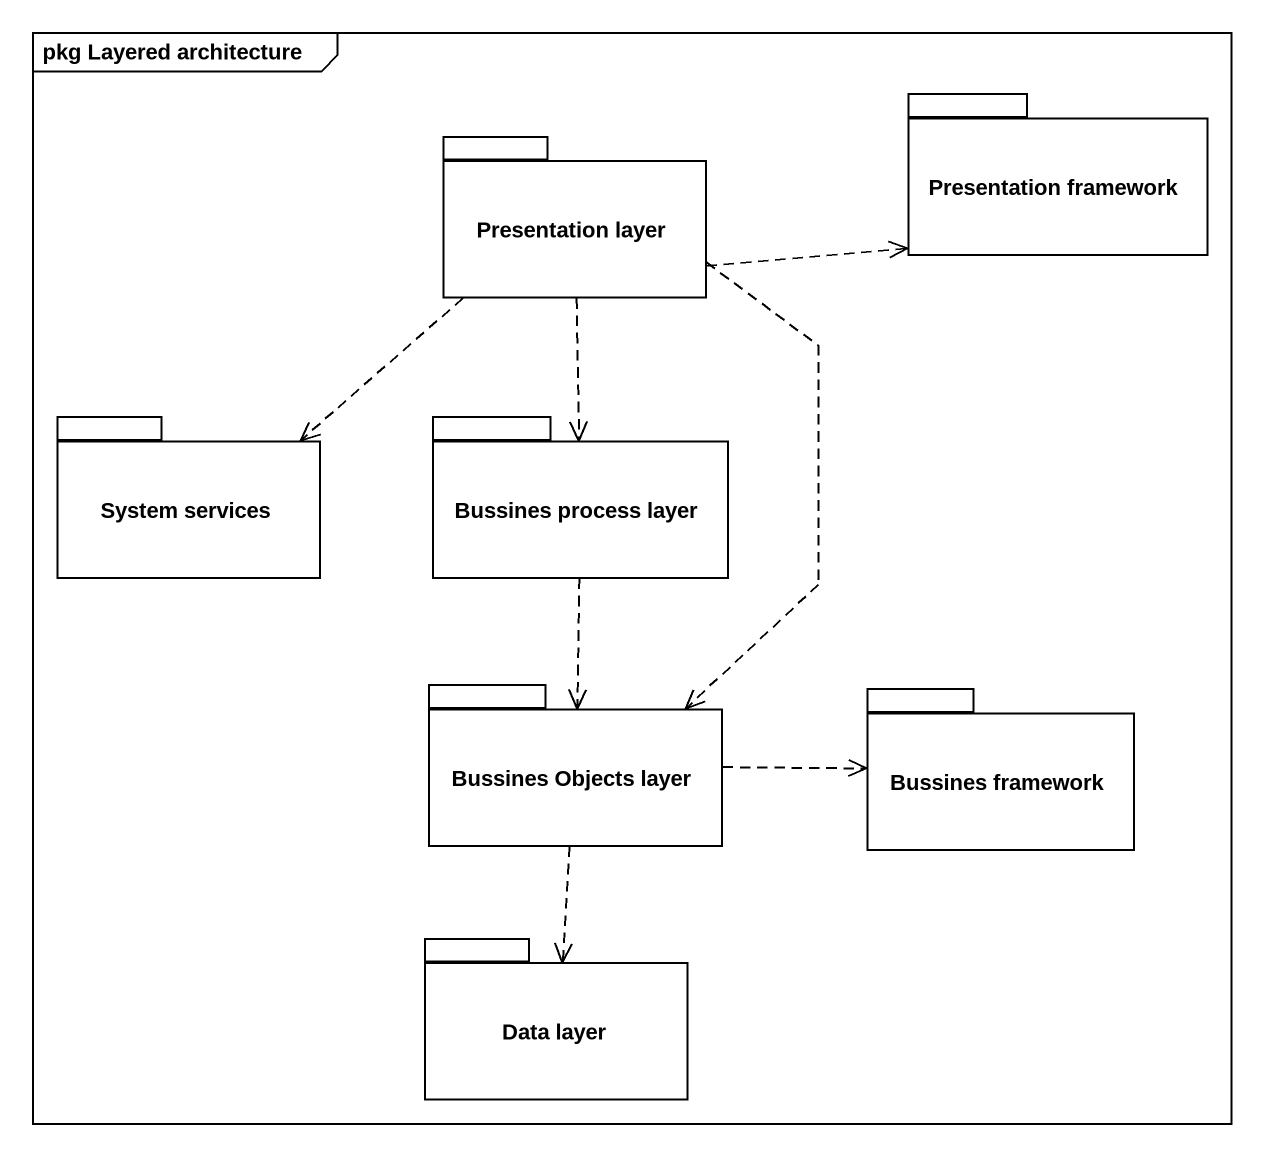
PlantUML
@startuml
mainframe pkg Layered architecture
package "Presentation framework" as Presentation_framework {
}
package "Presentation layer" as Presentation_layer {
}
package "System services" as System_services {
}
package "Bussines process layer" as Bussines_process_layer {
}
package "Bussines Objects layer" as Bussines_Objects_layer {
}
package "Bussines framework" as Bussines_framework {
}
package "Data layer" as Data_layer {
}
Presentation_layer .right.> Presentation_framework
Presentation_layer ..> System_services
Presentation_layer ..> Bussines_process_layer
Presentation_layer ..> Bussines_Objects_layer
Bussines_process_layer ..> Bussines_Objects_layer
Bussines_Objects_layer .right.> Bussines_framework
Bussines_Objects_layer ..> Data_layer
@enduml
